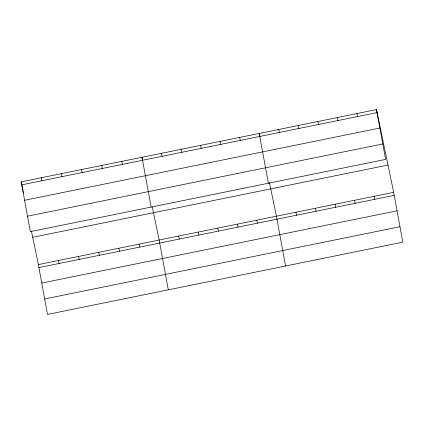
<?xml version="1.0" encoding="UTF-8"?>
<svg xmlns="http://www.w3.org/2000/svg" width="424" height="424" viewBox="0 0 424 424"><rect width="100%" height="100%" fill="white"/><g stroke="black" fill="none" stroke-linecap="round" stroke-linejoin="round"><path stroke-width="0.64" d="M376.491 109.599L385.633 159.403L30.343 231.642L21.2 181.838L376.491 109.599L393.658 192.358L402.8 242.162L47.509 314.401L38.367 264.597L31.509 231.531M21.751 184.838L377.042 112.599M24.587 200.282L379.877 128.043M27.507 216.192L382.798 143.953M32.701 237.286L387.992 165.047M38.367 264.597L393.658 192.358M38.918 267.597L394.209 195.358M41.753 283.046L397.044 210.808M44.674 298.957L399.964 226.718M259.891 136.539L259.244 133.438L268.387 183.242M269.42 182.49L276.411 216.198L285.553 266.002M142.644 160.378L141.998 157.272L151.14 207.076M152.306 206.97L159.164 240.037L168.307 289.841M21.2 181.838L23.516 193.01M374.116 196.333L374.668 199.333M356.95 113.568L357.501 116.568M354.575 200.308L355.127 203.308M337.409 117.543L337.96 120.543M335.034 204.278L335.585 207.278M317.868 121.518L318.419 124.513M315.493 208.253L316.044 211.253M298.326 125.488L298.878 128.488M295.952 212.228L296.503 215.228M278.785 129.463L279.337 132.463M256.87 220.173L257.421 223.172M239.703 137.408L240.254 140.408M237.329 224.148L237.88 227.147M220.162 141.383L220.713 144.383M217.788 228.117L218.339 231.117M200.621 145.353L201.172 148.352M198.247 232.092L198.798 235.092M181.08 149.328L181.631 152.327M178.705 236.067L179.257 239.062M161.539 153.303L162.09 156.302M139.035 244.134L139.581 247.128M121.868 161.369L122.419 164.369M118.9 248.226L119.451 251.225M101.733 165.461L102.285 168.461M98.766 252.317L99.317 255.317M81.599 169.558L82.15 172.552M78.631 256.414L79.182 259.414M61.464 173.649L62.015 176.649M58.501 260.506L59.047 263.505M41.335 177.741L41.886 180.741"/></g></svg>
